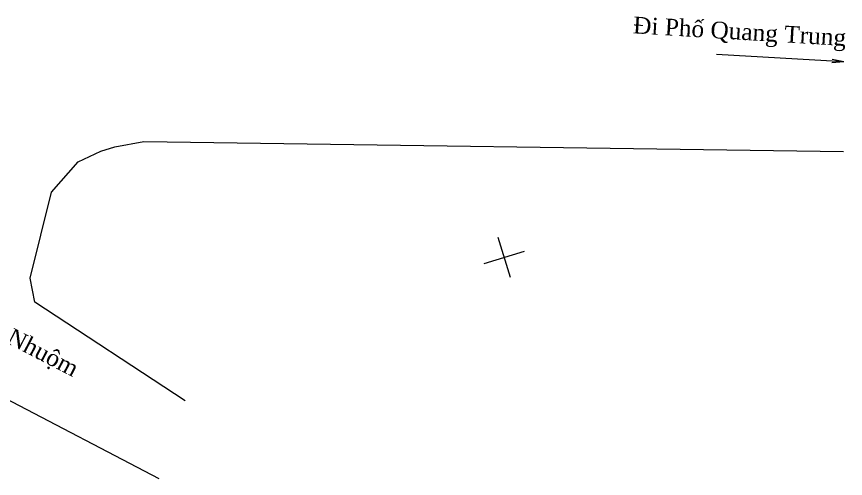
# Model space of a CAD drawing. Header units: millimetres. Extents: x 930469 to 1523124, y -120375 to 411163.
# Drawn here: x 1389128 to 1448394, y 35244 to 68298 of the extents above; entities that cross this region are included whole.
import ezdxf

# ---------------------------------------------------------------- set-up
doc = ezdxf.new("R2010")
doc.units = ezdxf.units.MM
doc.layers.add('GIAOTHONG', color=8, linetype='Continuous', lineweight=0)
doc.layers.add('KHUNG', color=8, linetype='Continuous', lineweight=0)
doc.styles.add('VNTIME', font='')
doc.styles.get('VNTIME').set_extended_font_data('.VnTime')

msp = doc.modelspace()

# ---------------------------------------------------------------- linework, layer by layer
at = {"layer": 'GIAOTHONG'}
for q in [(1439187.1, 65589.6), (1447449, 65227.4), (1447434.3, 64977.9)]:
    msp.add_line((1448273.5, 65053.6), q, dxfattribs=at)
for points in [[(1401172.9, 40787.7), (1390425.3, 47858.2), (1390089, 49586.2), (1391630.2, 55735.8), (1393532.5, 57905.1), (1395155.8, 58657.9), (1396151.4, 58978.9), (1398227.7, 59368.2), (1448246, 58649.4)], [(1355451.2, 39584.1), (1355481.2, 46143), (1356109.7, 47495.7), (1362309.2, 51454.1), (1363509.1, 51575.6), (1368373.9, 49658.7), (1369366.9, 49218.2), (1388273.4, 41018.2), (1399305.2, 35244.3)]]:
    msp.add_lwpolyline(points, dxfattribs=at)
at = {"layer": 'KHUNG'}
for p, q in [((1424444.6, 49626.3), (1423564.8, 52494.3)), ((1422570.7, 50620.3), (1425438.7, 51500.2))]:
    msp.add_line(p, q, dxfattribs=at)

# ---------------------------------------------------------------- texts
at = {"layer": 'GIAOTHONG', "style": 'VNTIME'}
for s, rotation, p in [('§i Phè Quang Trung', 356.562023, (1433185.9, 67103.8)), ('Phè Thî Nhuém', 332.674878, (1382381.9, 48054.9))]:
    msp.add_text(s, height=1200, rotation=rotation, dxfattribs=at).set_placement(p)

doc.saveas('drawing.dxf')
